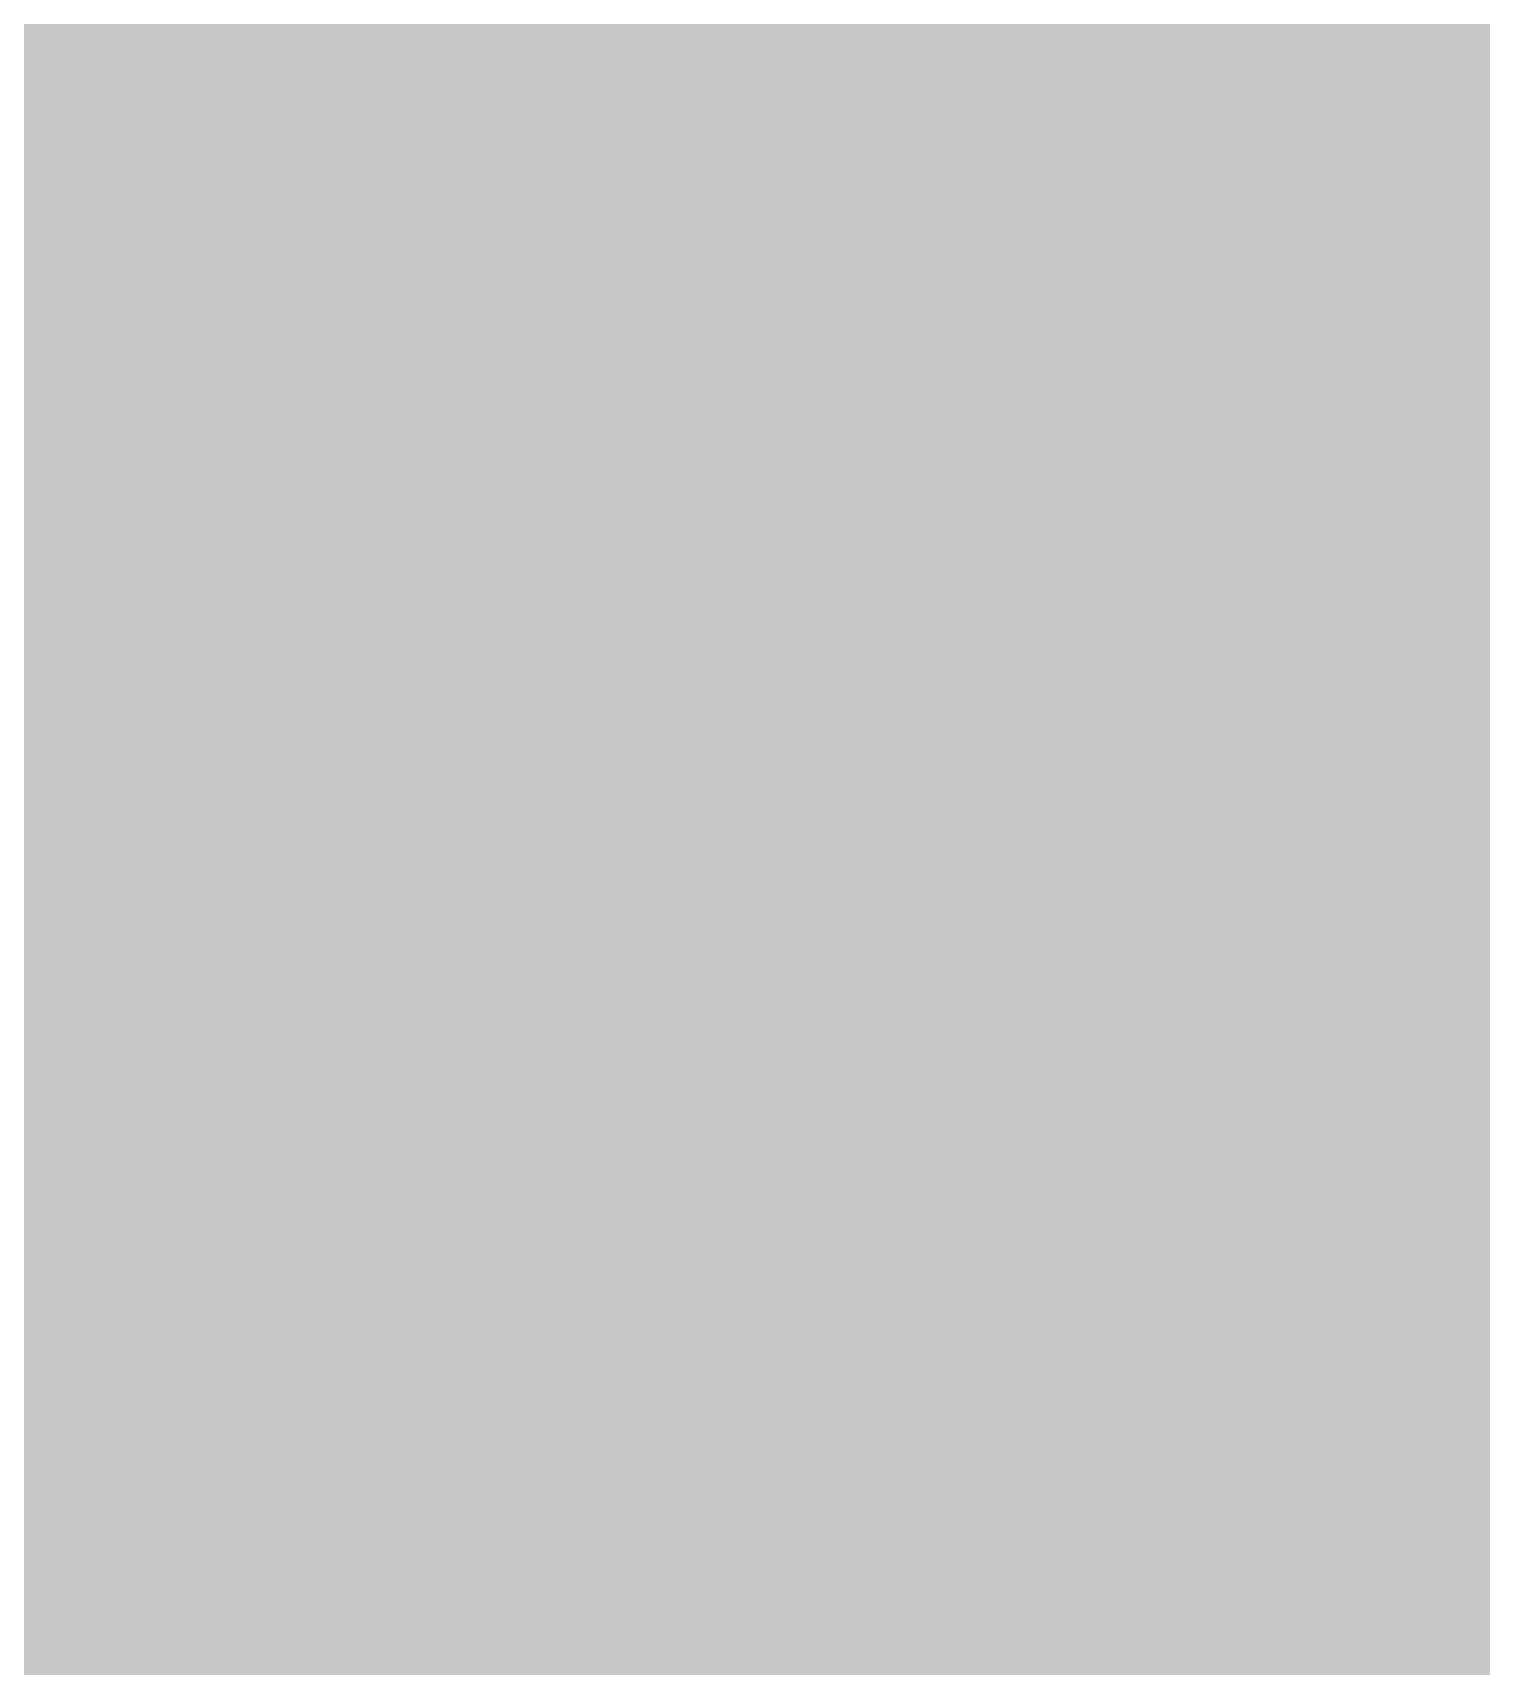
# Model space of a CAD drawing. Extents: x 88833 to 97610, y 5963373 to 5974710.
# Drawn here: x 95586.745 to 95587.886, y 5964353.242 to 5964354.529 of the extents above; entities that cross this region are included whole.
import ezdxf

# ---------------------------------------------------------------- set-up
doc = ezdxf.new("R2010")
doc.units = 0
doc.header["$LTSCALE"] = 5
doc.linetypes.add('COOP2', pattern=[10, 5, -1, 0, -1, 0, -1, 0, -1, 0, -1])
doc.layers.add('AS-SYMBOL', color=7, linetype='Continuous')
doc.layers.add('P-APEX RECON-10m BUFFER', color=51, linetype='COOP2')
doc.layers.add('P-APEX RECON-TO BE DRILLED-H', color=7, linetype='Continuous', true_color=0xffafe1)

# ---------------------------------------------------------------- blocks, each defined once
blk = doc.blocks.new('RISER')
h = blk.add_hatch(color=255)
h.dxf.hatch_style = 1
edge = h.paths.add_edge_path()
edge.add_arc((0, 0), 0.7, 0, 360)

msp = doc.modelspace()

# ---------------------------------------------------------------- hatches: boundary and pattern name
at = {"layer": 'P-APEX RECON-10m BUFFER', "transparency": 33554687}
h = msp.add_hatch(color=256, dxfattribs=at)
h.dxf.hatch_style = 1
h.paths.add_polyline_path([(95580.7475, 5964455.4072), (95580.989, 5964412.5202), (95582.7081, 5964362.64), (95581.5164, 5964355.209), (95581.1922, 5964350.5263), (95591.1603, 5964349.8362), (95591.4535, 5964354.0705), (95592.4019, 5964359.984), (95640.6443, 5964362.2514), (95640.5395, 5964367.248), (95592.6249, 5964364.996), (95591.1584, 5964407.546), (95598.7149, 5964411.0283), (95606.711, 5964412.5122), (95639.5272, 5964415.5129), (95639.4222, 5964420.5201), (95606.0263, 5964417.4664), (95597.1902, 5964415.8266), (95590.9787, 5964412.9642), (95590.74, 5964455.349)])
at = {"layer": 'P-APEX RECON-TO BE DRILLED-H', "transparency": 33554687}
h = msp.add_hatch(color=256, dxfattribs=at)
h.dxf.hatch_style = 1
h.paths.add_polyline_path([(95592.7276, 5964362.0151), (95591.4535, 5964354.0705), (95591.1603, 5964349.8362), (95581.1922, 5964350.5263), (95581.5164, 5964355.209), (95582.7081, 5964362.64), (95580.989, 5964412.5202), (95580.7475, 5964455.4072), (95580.6135, 5964479.1884), (95585.6095, 5964479.2165), (95590.6054, 5964479.2447), (95590.9787, 5964412.9642), (95591.1584, 5964407.546)])

# ---------------------------------------------------------------- block references
at = {"layer": 'AS-SYMBOL', "xscale": 4.996022535000006, "yscale": 4.996022535000006, "zscale": 4.996022535000006}
msp.add_blockref('RISER', (95586.18, 5964350.18), dxfattribs=at)

doc.saveas('drawing.dxf')
